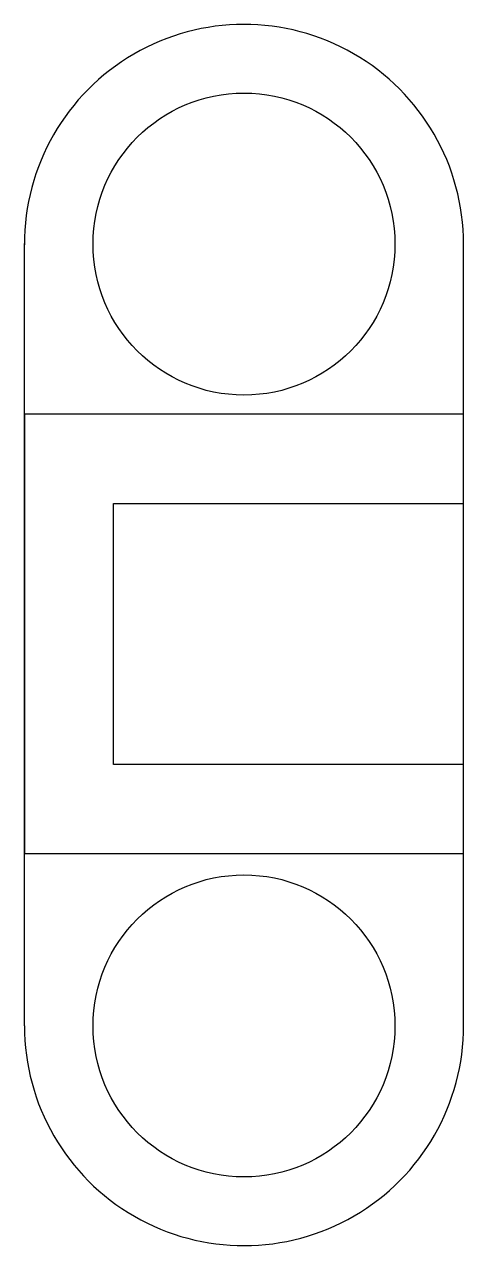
# Model space of a CAD drawing. Header units: millimetres. Extents: x 2485 to 2549, y 1573 to 1751.
import ezdxf

# ---------------------------------------------------------------- set-up
doc = ezdxf.new("R2010")
doc.units = ezdxf.units.MM

msp = doc.modelspace()

# ---------------------------------------------------------------- linework, layer by layer
for p, q in [((2484.59, 1605.29), (2484.59, 1719.29)), ((2548.59, 1605.19), (2548.59, 1719.19)), ((2548.59, 1694.39), (2484.59, 1694.39)), ((2484.59, 1694.39), (2484.59, 1630.39)), ((2548.59, 1630.39), (2548.59, 1694.39)), ((2497.59, 1643.39), (2497.59, 1681.39)), ((2497.59, 1681.39), (2548.59, 1681.39)), ((2548.59, 1643.39), (2497.59, 1643.39)), ((2548.59, 1630.39), (2548.59, 1643.39)), ((2484.59, 1630.39), (2548.59, 1630.39)), ((2548.59, 1605.39), (2548.59, 1630.39))]:
    msp.add_line(p, q)
for centre in [(2516.59, 1719.19), (2516.59, 1605.29)]:
    msp.add_circle(centre, 22)
for centre, start, end in [((2516.59, 1719.19), 0, 180.1801), ((2516.59, 1605.29), 180, 0.1801)]:
    msp.add_arc(centre, 32, start, end)

doc.saveas('drawing.dxf')
